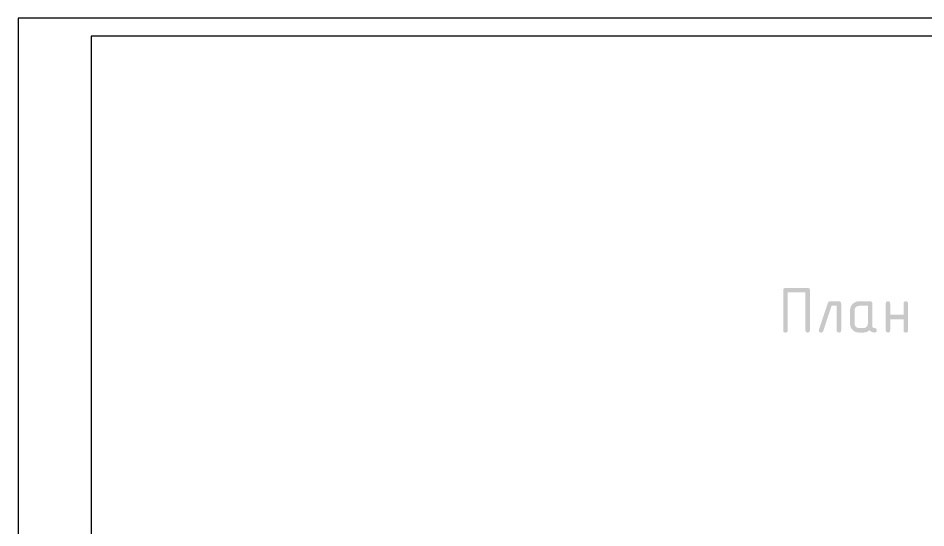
# Model space of a CAD drawing. Header units: millimetres. Extents: x 0 to 420, y 0 to 297.
# Drawn here: x 0.2 to 87.8, y 247.8 to 296.9 of the extents above; entities that cross this region are included whole.
import ezdxf

# ---------------------------------------------------------------- set-up
doc = ezdxf.new("R2010")
doc.units = ezdxf.units.MM
doc.layers.get('0').update_dxf_attribs({"linetype": 'CONTINUOUS'})

msp = doc.modelspace()

# ---------------------------------------------------------------- hatches: boundary and pattern name
at = {"true_color": 0x000007}
for points in [[(74.219704, 270.912608), (76.368892, 270.912608), (76.462625, 270.899172), (76.529641, 270.858864), (76.569888, 270.791685), (76.583315, 270.697634), (76.583315, 266.830307), (76.569888, 266.736256), (76.529641, 266.669077), (76.462625, 266.628769), (76.368892, 266.615333), (76.274841, 266.628769), (76.207662, 266.669077), (76.167354, 266.736256), (76.153918, 266.830307), (76.153918, 270.483211), (74.434678, 270.483211), (74.434678, 266.830307), (74.421242, 266.736256), (74.380934, 266.669077), (74.313755, 266.628769), (74.219704, 266.615333), (74.125739, 266.628769), (74.058749, 266.669077), (74.018631, 266.736256), (74.005281, 266.830307), (74.005281, 270.697634), (74.018631, 270.791685), (74.058749, 270.858864), (74.125739, 270.899172)], [(78.52027, 269.623315), (79.379615, 269.623315), (79.473666, 269.609888), (79.540845, 269.569641), (79.581153, 269.502625), (79.594589, 269.408892), (79.594589, 266.830307), (79.581153, 266.736256), (79.540845, 266.669077), (79.473666, 266.628769), (79.379615, 266.615333), (79.285564, 266.628769), (79.218384, 266.669077), (79.178077, 266.736256), (79.164641, 266.830307), (79.164641, 269.193918), (78.672957, 269.193918), (77.86267, 266.761957), (77.831449, 266.697654), (77.78736, 266.651851), (77.730353, 266.624446), (77.660374, 266.615333), (77.566409, 266.628976), (77.499419, 266.669904), (77.459301, 266.738117), (77.445952, 266.833615), (77.455322, 266.898658), (78.305296, 269.447477), (78.340436, 269.524251), (78.387978, 269.579218), (78.447923, 269.612274)], [(84.323271, 267.904626), (84.323271, 266.830307), (84.309835, 266.736256), (84.269528, 266.669077), (84.202348, 266.628769), (84.108297, 266.615333), (84.014332, 266.628769), (83.947342, 266.669077), (83.907224, 266.736256), (83.893874, 266.830307), (83.893874, 269.408892), (83.907224, 269.502625), (83.947342, 269.569641), (84.014332, 269.609888), (84.108297, 269.623315), (84.202348, 269.609888), (84.269528, 269.569641), (84.309835, 269.502625), (84.323271, 269.408892), (84.323271, 268.334574), (85.612564, 268.334574), (85.612564, 269.408892), (85.625999, 269.502625), (85.666307, 269.569641), (85.733486, 269.609888), (85.827538, 269.623315), (85.921589, 269.609888), (85.988768, 269.569641), (86.029076, 269.502625), (86.042511, 269.408892), (86.042511, 266.830307), (86.029076, 266.736256), (85.988768, 266.669077), (85.921589, 266.628769), (85.827538, 266.615333), (85.733486, 266.628769), (85.666307, 266.669077), (85.625999, 266.736256), (85.612564, 266.830307), (85.612564, 267.904626)]]:
    msp.add_hatch(color=0, dxfattribs=at).paths.add_polyline_path(points, flags=0)
h = msp.add_hatch(color=0, dxfattribs=at)
h.paths.add_polyline_path([(82.171893, 269.193918), (81.312549, 269.193918), (81.146702, 269.162499), (81.007727, 269.068241), (80.913744, 268.929335), (80.882601, 268.76397), (80.882601, 267.474678), (80.914158, 267.310967), (81.00938, 267.172061), (81.148769, 267.076838), (81.312549, 267.045281), (81.742497, 267.045281), (81.907586, 267.076425), (82.046216, 267.170407), (82.140474, 267.3089), (82.171893, 267.474678)], flags=0)
h.paths.add_polyline_path([(83.031238, 266.830307), (83.017811, 266.736256), (82.977563, 266.669077), (82.910548, 266.628769), (82.816815, 266.615333), (82.673559, 266.62951), (82.543895, 266.672109), (82.427769, 266.743233), (82.325131, 266.842985), (82.199445, 266.743233), (82.060479, 266.672109), (81.90818, 266.62951), (81.742497, 266.615333), (81.312549, 266.615333), (81.138597, 266.630853), (80.978857, 266.677483), (80.833276, 266.755325), (80.701802, 266.864483), (80.592963, 266.995947), (80.515285, 267.141468), (80.468716, 267.301045), (80.453204, 267.474678), (80.453204, 268.76397), (80.468716, 268.937603), (80.515285, 269.09718), (80.592963, 269.242701), (80.701802, 269.374166), (80.833276, 269.483091), (80.978857, 269.560959), (81.138597, 269.607717), (81.312549, 269.623315), (82.386867, 269.623315), (82.480918, 269.609888), (82.548098, 269.569641), (82.588405, 269.502625), (82.601841, 269.408892), (82.601841, 267.259704), (82.615191, 267.165739), (82.655309, 267.098749), (82.722299, 267.058631), (82.816264, 267.045281), (82.910315, 267.031845), (82.977494, 266.991538), (83.017802, 266.924358)], flags=0)

# ---------------------------------------------------------------- linework, layer by layer
at = {"color": 0, "true_color": 0x000007}
for points in [[(0.211667, 0), (420.073667, 0), (420.073667, 296.926), (0.211667, 296.926)], [(7.239, 1.735667), (418.338, 1.735667), (418.338, 295.190333), (7.239, 295.190333)]]:
    msp.add_lwpolyline(points, close=True, dxfattribs=at)

doc.saveas('drawing.dxf')
